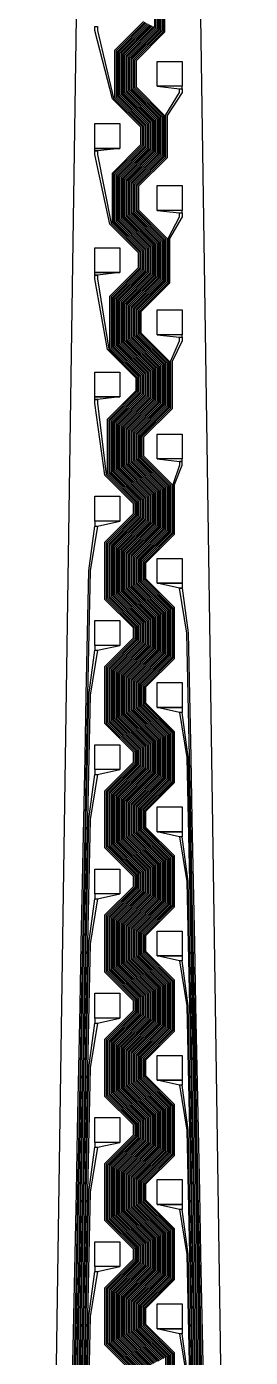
# Model space of a CAD drawing. Header units: inches. Extents: x 106592 to 209533, y 57057 to 74911.
# Drawn here: x 170429 to 170519, y 71503 to 72039 of the extents above; entities that cross this region are included whole.
import ezdxf

# ---------------------------------------------------------------- set-up
doc = ezdxf.new("R2010")
doc.units = ezdxf.units.IN
doc.header["$MEASUREMENT"] = 0
for name, color, linetype in [('metal', 221, 'Continuous'), ('nitride window', 40, 'Continuous'), ('profile', 140, 'Continuous')]:
    doc.layers.add(name, color=color, linetype=linetype)

msp = doc.modelspace()

# ---------------------------------------------------------------- linework, layer by layer
at = {"layer": 'metal'}
for points in [[(170481.48, 71501.12), (170469.98, 71512.62), (170469.98, 71526.62), (170481.48, 71538.12), (170481.48, 71551.12), (170469.98, 71562.62), (170469.98, 71576.62), (170481.48, 71588.12), (170481.48, 71601.12), (170469.98, 71612.62), (170469.98, 71626.62), (170481.48, 71638.12), (170481.48, 71651.12), (170469.98, 71662.62), (170469.98, 71676.62), (170481.48, 71688.12), (170481.48, 71701.12), (170469.98, 71712.62), (170469.98, 71726.62), (170481.48, 71738.12), (170481.48, 71751.12), (170469.98, 71762.62), (170469.98, 71776.62), (170481.48, 71788.12), (170481.48, 71801.12), (170469.98, 71812.62), (170469.98, 71826.62), (170481.48, 71838.12), (170481.48, 71851.12), (170469.98, 71862.62), (170469.98, 71876.62), (170481.48, 71888.12), (170481.48, 71901.12), (170469.98, 71912.62), (170469.98, 71926.62), (170481.48, 71938.12), (170481.48, 71951.12), (170469.98, 71962.62), (170469.98, 71976.62), (170481.48, 71988.12), (170481.48, 72001.12), (170469.98, 72012.62), (170469.98, 72026.62), (170481.48, 72038.12), (170481.48, 72051.12)], [(170481.98, 72051.37), (170481.98, 72037.87), (170470.48, 72026.37), (170470.48, 72012.87), (170481.98, 72001.37), (170481.98, 71987.87), (170470.48, 71976.37), (170470.48, 71962.87), (170481.98, 71951.37), (170481.98, 71937.87), (170470.48, 71926.37), (170470.48, 71912.87), (170481.98, 71901.37), (170481.98, 71887.87), (170470.48, 71876.37), (170470.48, 71862.87), (170481.98, 71851.37), (170481.98, 71837.87), (170470.48, 71826.37), (170470.48, 71812.87), (170481.98, 71801.37), (170481.98, 71787.87), (170470.48, 71776.37), (170470.48, 71762.87), (170481.98, 71751.37), (170481.98, 71737.87), (170470.48, 71726.37), (170470.48, 71712.87), (170481.98, 71701.37), (170481.98, 71687.87), (170470.48, 71676.37), (170470.48, 71662.87), (170481.98, 71651.37), (170481.98, 71637.87), (170470.48, 71626.37), (170470.48, 71612.87), (170481.98, 71601.37), (170481.98, 71587.87), (170470.48, 71576.37), (170470.48, 71562.87), (170481.98, 71551.37), (170481.98, 71537.87), (170470.48, 71526.37), (170470.48, 71512.87), (170481.98, 71501.37)], [(170482.48, 71501.62), (170470.98, 71513.12), (170470.98, 71526.12), (170482.48, 71537.62), (170482.48, 71551.62), (170470.98, 71563.12), (170470.98, 71576.12), (170482.48, 71587.62), (170482.48, 71601.62), (170470.98, 71613.12), (170470.98, 71626.12), (170482.48, 71637.62), (170482.48, 71651.62), (170470.98, 71663.12), (170470.98, 71676.12), (170482.48, 71687.62), (170482.48, 71701.62), (170470.98, 71713.12), (170470.98, 71726.12), (170482.48, 71737.62), (170482.48, 71751.62), (170470.98, 71763.12), (170470.98, 71776.12), (170482.48, 71787.62), (170482.48, 71801.62), (170470.98, 71813.12), (170470.98, 71826.12), (170482.48, 71837.62), (170482.48, 71851.62), (170470.98, 71863.12), (170470.98, 71876.12), (170482.48, 71887.62), (170482.48, 71901.62), (170470.98, 71913.12), (170470.98, 71926.12), (170482.48, 71937.62), (170482.48, 71951.62), (170470.98, 71963.12), (170470.98, 71976.12), (170482.48, 71987.62), (170482.48, 72001.62), (170470.98, 72013.12), (170470.98, 72026.12), (170482.48, 72037.62), (170482.48, 72051.62)], [(170482.98, 72051.87), (170482.98, 72037.37), (170471.48, 72025.87), (170471.48, 72013.37), (170482.98, 72001.87), (170482.98, 71987.37), (170471.48, 71975.87), (170471.48, 71963.37), (170482.98, 71951.87), (170482.98, 71937.37), (170471.48, 71925.87), (170471.48, 71913.37), (170482.98, 71901.87), (170482.98, 71887.37), (170471.48, 71875.87), (170471.48, 71863.37), (170482.98, 71851.87), (170482.98, 71837.37), (170471.48, 71825.87), (170471.48, 71813.37), (170482.98, 71801.87), (170482.98, 71787.37), (170471.48, 71775.87), (170471.48, 71763.37), (170482.98, 71751.87), (170482.98, 71737.37), (170471.48, 71725.87), (170471.48, 71713.37), (170482.98, 71701.87), (170482.98, 71687.37), (170471.48, 71675.87), (170471.48, 71663.37), (170482.98, 71651.87), (170482.98, 71637.37), (170471.48, 71625.87), (170471.48, 71613.37), (170482.98, 71601.87), (170482.98, 71587.37), (170471.48, 71575.87), (170471.48, 71563.37), (170482.98, 71551.87), (170482.98, 71537.37), (170471.48, 71525.87), (170471.48, 71513.37), (170482.98, 71501.87)], [(170483.48, 71502.12), (170471.98, 71513.62), (170471.98, 71525.62), (170483.48, 71537.12), (170483.48, 71552.12), (170471.98, 71563.62), (170471.98, 71575.62), (170483.48, 71587.12), (170483.48, 71602.12), (170471.98, 71613.62), (170471.98, 71625.62), (170483.48, 71637.12), (170483.48, 71652.12), (170471.98, 71663.62), (170471.98, 71675.62), (170483.48, 71687.12), (170483.48, 71702.12), (170471.98, 71713.62), (170471.98, 71725.62), (170483.48, 71737.12), (170483.48, 71752.12), (170471.98, 71763.62), (170471.98, 71775.62), (170483.48, 71787.12), (170483.48, 71802.12), (170471.98, 71813.62), (170471.98, 71825.62), (170483.48, 71837.12), (170483.48, 71852.12), (170471.98, 71863.62), (170471.98, 71875.62), (170483.48, 71887.12), (170483.48, 71902.12), (170471.98, 71913.62), (170471.98, 71925.62), (170483.48, 71937.12), (170483.48, 71952.12), (170471.98, 71963.62), (170471.98, 71975.62), (170483.48, 71987.12), (170483.48, 72002.12), (170471.98, 72013.62), (170471.98, 72025.62), (170483.48, 72037.12), (170483.48, 72052.12)], [(170483.98, 72052.37), (170483.98, 72036.87), (170472.48, 72025.37), (170472.48, 72013.87), (170483.98, 72002.37), (170483.98, 71986.87), (170472.48, 71975.37), (170472.48, 71963.87), (170483.98, 71952.37), (170483.98, 71936.87), (170472.48, 71925.37), (170472.48, 71913.87), (170483.98, 71902.37), (170483.98, 71886.87), (170472.48, 71875.37), (170472.48, 71863.87), (170483.98, 71852.37), (170483.98, 71836.87), (170472.48, 71825.37), (170472.48, 71813.87), (170483.98, 71802.37), (170483.98, 71786.87), (170472.48, 71775.37), (170472.48, 71763.87), (170483.98, 71752.37), (170483.98, 71736.87), (170472.48, 71725.37), (170472.48, 71713.87), (170483.98, 71702.37), (170483.98, 71686.87), (170472.48, 71675.37), (170472.48, 71663.87), (170483.98, 71652.37), (170483.98, 71636.87), (170472.48, 71625.37), (170472.48, 71613.87), (170483.98, 71602.37), (170483.98, 71586.87), (170472.48, 71575.37), (170472.48, 71563.87), (170483.98, 71552.37), (170483.98, 71536.87), (170472.48, 71525.37), (170472.48, 71513.87), (170483.98, 71502.37)], [(170484.48, 71502.62), (170472.98, 71514.12), (170472.98, 71525.12), (170484.48, 71536.62), (170484.48, 71552.62), (170472.98, 71564.12), (170472.98, 71575.12), (170484.48, 71586.62), (170484.48, 71602.62), (170472.98, 71614.12), (170472.98, 71625.12), (170484.48, 71636.62), (170484.48, 71652.62), (170472.98, 71664.12), (170472.98, 71675.12), (170484.48, 71686.62), (170484.48, 71702.62), (170472.98, 71714.12), (170472.98, 71725.12), (170484.48, 71736.62), (170484.48, 71752.62), (170472.98, 71764.12), (170472.98, 71775.12), (170484.48, 71786.62), (170484.48, 71802.62), (170472.98, 71814.12), (170472.98, 71825.12), (170484.48, 71836.62), (170484.48, 71852.62), (170472.98, 71864.12), (170472.98, 71875.12), (170484.48, 71886.62), (170484.48, 71902.62), (170472.98, 71914.12), (170472.98, 71925.12), (170484.48, 71936.62), (170484.48, 71952.62), (170472.98, 71964.12), (170472.98, 71975.12), (170484.48, 71986.62), (170484.48, 72002.62), (170472.98, 72014.12), (170472.98, 72025.12), (170484.48, 72036.62), (170484.48, 72052.62)], [(170484.98, 72052.37), (170484.98, 72036.37), (170473.48, 72024.87), (170473.48, 72014.37), (170484.98, 72002.87), (170484.98, 71986.37), (170473.48, 71974.87), (170473.48, 71964.37), (170484.98, 71952.87), (170484.98, 71936.37), (170473.48, 71924.87), (170473.48, 71914.37), (170484.98, 71902.87), (170484.98, 71886.37), (170473.48, 71874.87), (170473.48, 71864.37), (170484.98, 71852.87), (170484.98, 71836.37), (170473.48, 71824.87), (170473.48, 71814.37), (170484.98, 71802.87), (170484.98, 71786.37), (170473.48, 71774.87), (170473.48, 71764.37), (170484.98, 71752.87), (170484.98, 71736.37), (170473.48, 71724.87), (170473.48, 71714.37), (170484.98, 71702.87), (170484.98, 71686.37), (170473.48, 71674.87), (170473.48, 71664.37), (170484.98, 71652.87), (170484.98, 71636.37), (170473.48, 71624.87), (170473.48, 71614.37), (170484.98, 71602.87), (170484.98, 71586.37), (170473.48, 71574.87), (170473.48, 71564.37), (170484.98, 71552.87), (170484.98, 71536.37), (170473.48, 71524.87), (170473.48, 71514.37), (170484.98, 71502.87)], [(170480.98, 72050.87), (170480.98, 72038.37), (170469.48, 72026.87), (170469.48, 72012.37), (170480.98, 72000.87), (170480.98, 71988.37), (170469.48, 71976.87), (170469.48, 71962.37), (170480.98, 71950.87), (170480.98, 71938.37), (170469.48, 71926.87), (170469.48, 71912.37), (170480.98, 71900.87), (170480.98, 71888.37), (170469.48, 71876.87), (170469.48, 71862.37), (170480.98, 71850.87), (170480.98, 71838.37), (170469.48, 71826.87), (170469.48, 71812.37), (170480.98, 71800.87), (170480.98, 71788.37), (170469.48, 71776.87), (170469.48, 71762.37), (170480.98, 71750.87), (170480.98, 71738.37), (170469.48, 71726.87), (170469.48, 71712.37), (170480.98, 71700.87), (170480.98, 71688.37), (170469.48, 71676.87), (170469.48, 71662.37), (170480.98, 71650.87), (170480.98, 71638.37), (170469.48, 71626.87), (170469.48, 71612.37), (170480.98, 71600.87), (170480.98, 71588.37), (170469.48, 71576.87), (170469.48, 71562.37), (170480.98, 71550.87), (170480.98, 71538.37), (170469.48, 71526.87), (170469.48, 71512.37), (170480.98, 71500.87)], [(170476.48, 71498.62), (170464.98, 71510.12), (170464.98, 71529.12), (170476.48, 71540.62), (170476.48, 71548.62), (170464.98, 71560.12), (170464.98, 71579.12), (170476.48, 71590.62), (170476.48, 71598.62), (170464.98, 71610.12), (170464.98, 71629.12), (170476.48, 71640.62), (170476.48, 71648.62), (170464.98, 71660.12), (170464.98, 71679.12), (170476.48, 71690.62), (170476.48, 71698.62), (170464.98, 71710.12), (170464.98, 71729.12), (170476.48, 71740.62), (170476.48, 71748.62), (170464.98, 71760.12), (170464.98, 71779.12), (170476.48, 71790.62), (170476.48, 71798.62), (170464.98, 71810.12), (170464.98, 71829.12), (170476.48, 71840.62), (170476.48, 71848.62), (170464.98, 71860.12), (170464.98, 71879.12), (170476.48, 71890.62), (170476.48, 71898.62), (170464.98, 71910.12), (170464.98, 71929.12), (170476.48, 71940.62), (170476.48, 71948.62), (170464.98, 71960.12), (170464.98, 71979.12), (170476.48, 71990.62), (170476.48, 71998.62), (170464.98, 72010.12), (170464.98, 72029.12), (170476.48, 72040.62)], [(170476.98, 72040.37), (170465.48, 72028.87), (170465.48, 72010.37), (170476.98, 71998.87), (170476.98, 71990.37), (170465.48, 71978.87), (170465.48, 71960.37), (170476.98, 71948.87), (170476.98, 71940.37), (170465.48, 71928.87), (170465.48, 71910.37), (170476.98, 71898.87), (170476.98, 71890.37), (170465.48, 71878.87), (170465.48, 71860.37), (170476.98, 71848.87), (170476.98, 71840.37), (170465.48, 71828.87), (170465.48, 71810.37), (170476.98, 71798.87), (170476.98, 71790.37), (170465.48, 71778.87), (170465.48, 71760.37), (170476.98, 71748.87), (170476.98, 71740.37), (170465.48, 71728.87), (170465.48, 71710.37), (170476.98, 71698.87), (170476.98, 71690.37), (170465.48, 71678.87), (170465.48, 71660.37), (170476.98, 71648.87), (170476.98, 71640.37), (170465.48, 71628.87), (170465.48, 71610.37), (170476.98, 71598.87), (170476.98, 71590.37), (170465.48, 71578.87), (170465.48, 71560.37), (170476.98, 71548.87), (170476.98, 71540.37), (170465.48, 71528.87), (170465.48, 71510.37), (170476.98, 71498.87)], [(170475.48, 71498.12), (170463.98, 71509.62), (170463.98, 71529.62), (170475.48, 71541.12), (170475.48, 71548.12), (170463.98, 71559.62), (170463.98, 71579.62), (170475.48, 71591.12), (170475.48, 71598.12), (170463.98, 71609.62), (170463.98, 71629.62), (170475.48, 71641.12), (170475.48, 71648.12), (170463.98, 71659.62), (170463.98, 71679.62), (170475.48, 71691.12), (170475.48, 71698.12), (170463.98, 71709.62), (170463.98, 71729.62), (170475.48, 71741.12), (170475.48, 71748.12), (170463.98, 71759.62), (170463.98, 71779.62), (170475.48, 71791.12), (170475.48, 71798.12), (170463.98, 71809.62), (170463.98, 71829.62), (170475.48, 71841.12), (170475.48, 71848.12), (170463.98, 71859.62), (170463.98, 71879.62), (170475.48, 71891.12), (170475.48, 71898.12), (170463.98, 71909.62), (170463.98, 71929.62), (170475.48, 71941.12), (170475.48, 71948.12), (170463.98, 71959.62), (170463.98, 71979.62), (170475.48, 71991.12), (170475.48, 71998.12), (170463.98, 72009.62), (170456.98, 72037.12), (170456.98, 72038.62), (170457.98, 72038.62), (170457.98, 72037.12), (170464.48, 72009.87), (170475.98, 71998.37), (170475.98, 71990.87), (170464.48, 71979.37), (170464.48, 71959.87), (170475.98, 71948.37), (170475.98, 71940.87), (170464.48, 71929.37), (170464.48, 71909.87), (170475.98, 71898.37), (170475.98, 71890.87), (170464.48, 71879.37), (170464.48, 71859.87), (170475.98, 71848.37), (170475.98, 71840.87), (170464.48, 71829.37), (170464.48, 71809.87), (170475.98, 71798.37), (170475.98, 71790.87), (170464.48, 71779.37), (170464.48, 71759.87), (170475.98, 71748.37), (170475.98, 71740.87), (170464.48, 71729.37), (170464.48, 71709.87), (170475.98, 71698.37), (170475.98, 71690.87), (170464.48, 71679.37), (170464.48, 71659.87), (170475.98, 71648.37), (170475.98, 71640.87), (170464.48, 71629.37), (170464.48, 71609.87), (170475.98, 71598.37), (170475.98, 71590.87), (170464.48, 71579.37), (170464.48, 71559.87), (170475.98, 71548.37), (170475.98, 71540.87), (170464.48, 71529.37), (170464.48, 71509.87), (170475.98, 71498.37)], [(170477.48, 71499.12), (170465.98, 71510.62), (170465.98, 71528.62), (170477.48, 71540.12), (170477.48, 71549.12), (170465.98, 71560.62), (170465.98, 71578.62), (170477.48, 71590.12), (170477.48, 71599.12), (170465.98, 71610.62), (170465.98, 71628.62), (170477.48, 71640.12), (170477.48, 71649.12), (170465.98, 71660.62), (170465.98, 71678.62), (170477.48, 71690.12), (170477.48, 71699.12), (170465.98, 71710.62), (170465.98, 71728.62), (170477.48, 71740.12), (170477.48, 71749.12), (170465.98, 71760.62), (170465.98, 71778.62), (170477.48, 71790.12), (170477.48, 71799.12), (170465.98, 71810.62), (170465.98, 71828.62), (170477.48, 71840.12), (170477.48, 71849.12), (170465.98, 71860.62), (170465.98, 71878.62), (170477.48, 71890.12), (170477.48, 71899.12), (170465.98, 71910.62), (170465.98, 71928.62), (170477.48, 71940.12), (170477.48, 71949.12), (170465.98, 71960.62), (170465.98, 71978.62), (170477.48, 71990.12), (170477.48, 71999.12), (170465.98, 72010.62), (170465.98, 72028.62), (170477.48, 72040.12)], [(170477.98, 72039.87), (170466.48, 72028.37), (170466.48, 72010.87), (170477.98, 71999.37), (170477.98, 71989.87), (170466.48, 71978.37), (170466.48, 71960.87), (170477.98, 71949.37), (170477.98, 71939.87), (170466.48, 71928.37), (170466.48, 71910.87), (170477.98, 71899.37), (170477.98, 71889.87), (170466.48, 71878.37), (170466.48, 71860.87), (170477.98, 71849.37), (170477.98, 71839.87), (170466.48, 71828.37), (170466.48, 71810.87), (170477.98, 71799.37), (170477.98, 71789.87), (170466.48, 71778.37), (170466.48, 71760.87), (170477.98, 71749.37), (170477.98, 71739.87), (170466.48, 71728.37), (170466.48, 71710.87), (170477.98, 71699.37), (170477.98, 71689.87), (170466.48, 71678.37), (170466.48, 71660.87), (170477.98, 71649.37), (170477.98, 71639.87), (170466.48, 71628.37), (170466.48, 71610.87), (170477.98, 71599.37), (170477.98, 71589.87), (170466.48, 71578.37), (170466.48, 71560.87), (170477.98, 71549.37), (170477.98, 71539.87), (170466.48, 71528.37), (170466.48, 71510.87), (170477.98, 71499.37)], [(170478.48, 71499.62), (170466.98, 71511.12), (170466.98, 71528.12), (170478.48, 71539.62), (170478.48, 71549.62), (170466.98, 71561.12), (170466.98, 71578.12), (170478.48, 71589.62), (170478.48, 71599.62), (170466.98, 71611.12), (170466.98, 71628.12), (170478.48, 71639.62), (170478.48, 71649.62), (170466.98, 71661.12), (170466.98, 71678.12), (170478.48, 71689.62), (170478.48, 71699.62), (170466.98, 71711.12), (170466.98, 71728.12), (170478.48, 71739.62), (170478.48, 71749.62), (170466.98, 71761.12), (170466.98, 71778.12), (170478.48, 71789.62), (170478.48, 71799.62), (170466.98, 71811.12), (170466.98, 71828.12), (170478.48, 71839.62), (170478.48, 71849.62), (170466.98, 71861.12), (170466.98, 71878.12), (170478.48, 71889.62), (170478.48, 71899.62), (170466.98, 71911.12), (170466.98, 71928.12), (170478.48, 71939.62), (170478.48, 71949.62), (170466.98, 71961.12), (170466.98, 71978.12), (170478.48, 71989.62), (170478.48, 71999.62), (170466.98, 72011.12), (170466.98, 72028.12), (170478.48, 72039.62)], [(170478.98, 72039.37), (170467.48, 72027.87), (170467.48, 72011.37), (170478.98, 71999.87), (170478.98, 71989.37), (170467.48, 71977.87), (170467.48, 71961.37), (170478.98, 71949.87), (170478.98, 71939.37), (170467.48, 71927.87), (170467.48, 71911.37), (170478.98, 71899.87), (170478.98, 71889.37), (170467.48, 71877.87), (170467.48, 71861.37), (170478.98, 71849.87), (170478.98, 71839.37), (170467.48, 71827.87), (170467.48, 71811.37), (170478.98, 71799.87), (170478.98, 71789.37), (170467.48, 71777.87), (170467.48, 71761.37), (170478.98, 71749.87), (170478.98, 71739.37), (170467.48, 71727.87), (170467.48, 71711.37), (170478.98, 71699.87), (170478.98, 71689.37), (170467.48, 71677.87), (170467.48, 71661.37), (170478.98, 71649.87), (170478.98, 71639.37), (170467.48, 71627.87), (170467.48, 71611.37), (170478.98, 71599.87), (170478.98, 71589.37), (170467.48, 71577.87), (170467.48, 71561.37), (170478.98, 71549.87), (170478.98, 71539.37), (170467.48, 71527.87), (170467.48, 71511.37), (170478.98, 71499.87)], [(170479.48, 71500.12), (170467.98, 71511.62), (170467.98, 71527.62), (170479.48, 71539.12), (170479.48, 71550.12), (170467.98, 71561.62), (170467.98, 71577.62), (170479.48, 71589.12), (170479.48, 71600.12), (170467.98, 71611.62), (170467.98, 71627.62), (170479.48, 71639.12), (170479.48, 71650.12), (170467.98, 71661.62), (170467.98, 71677.62), (170479.48, 71689.12), (170479.48, 71700.12), (170467.98, 71711.62), (170467.98, 71727.62), (170479.48, 71739.12), (170479.48, 71750.12), (170467.98, 71761.62), (170467.98, 71777.62), (170479.48, 71789.12), (170479.48, 71800.12), (170467.98, 71811.62), (170467.98, 71827.62), (170479.48, 71839.12), (170479.48, 71850.12), (170467.98, 71861.62), (170467.98, 71877.62), (170479.48, 71889.12), (170479.48, 71900.12), (170467.98, 71911.62), (170467.98, 71927.62), (170479.48, 71939.12), (170479.48, 71950.12), (170467.98, 71961.62), (170467.98, 71977.62), (170479.48, 71989.12), (170479.48, 72000.12), (170467.98, 72011.62), (170467.98, 72027.62), (170479.48, 72039.12)], [(170479.98, 72038.87), (170468.48, 72027.37), (170468.48, 72011.87), (170479.98, 72000.37), (170479.98, 71988.87), (170468.48, 71977.37), (170468.48, 71961.87), (170479.98, 71950.37), (170479.98, 71938.87), (170468.48, 71927.37), (170468.48, 71911.87), (170479.98, 71900.37), (170479.98, 71888.87), (170468.48, 71877.37), (170468.48, 71861.87), (170479.98, 71850.37), (170479.98, 71838.87), (170468.48, 71827.37), (170468.48, 71811.87), (170479.98, 71800.37), (170479.98, 71788.87), (170468.48, 71777.37), (170468.48, 71761.87), (170479.98, 71750.37), (170479.98, 71738.87), (170468.48, 71727.37), (170468.48, 71711.87), (170479.98, 71700.37), (170479.98, 71688.87), (170468.48, 71677.37), (170468.48, 71661.87), (170479.98, 71650.37), (170479.98, 71638.87), (170468.48, 71627.37), (170468.48, 71611.87), (170479.98, 71600.37), (170479.98, 71588.87), (170468.48, 71577.37), (170468.48, 71561.87), (170479.98, 71550.37), (170479.98, 71538.87), (170468.48, 71527.37), (170468.48, 71511.87), (170479.98, 71500.37)], [(170480.48, 71500.62), (170468.98, 71512.12), (170468.98, 71527.12), (170480.48, 71538.62), (170480.48, 71550.62), (170468.98, 71562.12), (170468.98, 71577.12), (170480.48, 71588.62), (170480.48, 71600.62), (170468.98, 71612.12), (170468.98, 71627.12), (170480.48, 71638.62), (170480.48, 71650.62), (170468.98, 71662.12), (170468.98, 71677.12), (170480.48, 71688.62), (170480.48, 71700.62), (170468.98, 71712.12), (170468.98, 71727.12), (170480.48, 71738.62), (170480.48, 71750.62), (170468.98, 71762.12), (170468.98, 71777.12), (170480.48, 71788.62), (170480.48, 71800.62), (170468.98, 71812.12), (170468.98, 71827.12), (170480.48, 71838.62), (170480.48, 71850.62), (170468.98, 71862.12), (170468.98, 71877.12), (170480.48, 71888.62), (170480.48, 71900.62), (170468.98, 71912.12), (170468.98, 71927.12), (170480.48, 71938.62), (170480.48, 71950.62), (170468.98, 71962.12), (170468.98, 71977.12), (170480.48, 71988.62), (170480.48, 72000.62), (170468.98, 72012.12), (170468.98, 72027.12), (170480.48, 72038.62)], [(170485.48, 71486.12), (170485.48, 71503.12), (170473.98, 71514.62), (170473.98, 71524.62), (170485.48, 71536.12), (170485.48, 71553.12), (170473.98, 71564.62), (170473.98, 71574.62), (170485.48, 71586.12), (170485.48, 71603.12), (170473.98, 71614.62), (170473.98, 71624.62), (170485.48, 71636.12), (170485.48, 71653.12), (170473.98, 71664.62), (170473.98, 71674.62), (170485.48, 71686.12), (170485.48, 71703.12), (170473.98, 71714.62), (170473.98, 71724.62), (170485.48, 71736.12), (170485.48, 71753.12), (170473.98, 71764.62), (170473.98, 71774.62), (170485.48, 71786.12), (170485.48, 71803.12), (170473.98, 71814.62), (170473.98, 71824.62), (170485.48, 71836.12), (170485.48, 71853.12), (170473.98, 71864.62), (170473.98, 71874.62), (170485.48, 71886.12), (170485.48, 71903.12), (170473.98, 71914.62), (170473.98, 71924.62), (170485.48, 71936.12), (170485.48, 71953.12), (170473.98, 71964.62), (170473.98, 71974.62), (170485.48, 71986.12), (170485.48, 72003.12), (170490.98, 72012.12), (170490.98, 72013.62), (170491.98, 72013.62), (170491.98, 72012.12), (170485.98, 72002.87), (170485.98, 71985.87), (170474.48, 71974.37), (170474.48, 71964.87), (170485.98, 71953.37), (170485.98, 71935.87), (170474.48, 71924.37), (170474.48, 71914.87), (170485.98, 71903.37), (170485.98, 71885.87), (170474.48, 71874.37), (170474.48, 71864.87), (170485.98, 71853.37), (170485.98, 71835.87), (170474.48, 71824.37), (170474.48, 71814.87), (170485.98, 71803.37), (170485.98, 71785.87), (170474.48, 71774.37), (170474.48, 71764.87), (170485.98, 71753.37), (170485.98, 71735.87), (170474.48, 71724.37), (170474.48, 71714.87), (170485.98, 71703.37), (170485.98, 71685.87), (170474.48, 71674.37), (170474.48, 71664.87), (170485.98, 71653.37), (170485.98, 71635.87), (170474.48, 71624.37), (170474.48, 71614.87), (170485.98, 71603.37), (170485.98, 71585.87), (170474.48, 71574.37), (170474.48, 71564.87), (170485.98, 71553.37), (170485.98, 71535.87), (170474.48, 71524.37), (170474.48, 71514.87), (170485.98, 71503.37), (170485.98, 71485.87)], [(170474.48, 71497.62), (170462.98, 71509.12), (170462.98, 71530.12), (170474.48, 71541.62), (170474.48, 71547.62), (170462.98, 71559.12), (170462.98, 71580.12), (170474.48, 71591.62), (170474.48, 71597.62), (170462.98, 71609.12), (170462.98, 71630.12), (170474.48, 71641.62), (170474.48, 71647.62), (170462.98, 71659.12), (170462.98, 71680.12), (170474.48, 71691.62), (170474.48, 71697.62), (170462.98, 71709.12), (170462.98, 71730.12), (170474.48, 71741.62), (170474.48, 71747.62), (170462.98, 71759.12), (170462.98, 71780.12), (170474.48, 71791.62), (170474.48, 71797.62), (170462.98, 71809.12), (170462.98, 71830.12), (170474.48, 71841.62), (170474.48, 71847.62), (170462.98, 71859.12), (170462.98, 71880.12), (170474.48, 71891.62), (170474.48, 71897.62), (170462.98, 71909.12), (170462.98, 71930.12), (170474.48, 71941.62), (170474.48, 71947.62), (170462.98, 71959.12), (170456.98, 71987.12), (170456.98, 71988.62), (170457.98, 71988.62), (170457.98, 71987.12), (170463.48, 71959.37), (170474.98, 71947.87), (170474.98, 71941.37), (170463.48, 71929.87), (170463.48, 71909.37), (170474.98, 71897.87), (170474.98, 71891.37), (170463.48, 71879.87), (170463.48, 71859.37), (170474.98, 71847.87), (170474.98, 71841.37), (170463.48, 71829.87), (170463.48, 71809.37), (170474.98, 71797.87), (170474.98, 71791.37), (170463.48, 71779.87), (170463.48, 71759.37), (170474.98, 71747.87), (170474.98, 71741.37), (170463.48, 71729.87), (170463.48, 71709.37), (170474.98, 71697.87), (170474.98, 71691.37), (170463.48, 71679.87), (170463.48, 71659.37), (170474.98, 71647.87), (170474.98, 71641.37), (170463.48, 71629.87), (170463.48, 71609.37), (170474.98, 71597.87), (170474.98, 71591.37), (170463.48, 71579.87), (170463.48, 71559.37), (170474.98, 71547.87), (170474.98, 71541.37), (170463.48, 71529.87), (170463.48, 71509.37), (170474.98, 71497.87)], [(170486.48, 71485.62), (170486.48, 71503.62), (170474.98, 71515.12), (170474.98, 71524.12), (170486.48, 71535.62), (170486.48, 71553.62), (170474.98, 71565.12), (170474.98, 71574.12), (170486.48, 71585.62), (170486.48, 71603.62), (170474.98, 71615.12), (170474.98, 71624.12), (170486.48, 71635.62), (170486.48, 71653.62), (170474.98, 71665.12), (170474.98, 71674.12), (170486.48, 71685.62), (170486.48, 71703.62), (170474.98, 71715.12), (170474.98, 71724.12), (170486.48, 71735.62), (170486.48, 71753.62), (170474.98, 71765.12), (170474.98, 71774.12), (170486.48, 71785.62), (170486.48, 71803.62), (170474.98, 71815.12), (170474.98, 71824.12), (170486.48, 71835.62), (170486.48, 71853.62), (170474.98, 71865.12), (170474.98, 71874.12), (170486.48, 71885.62), (170486.48, 71903.62), (170474.98, 71915.12), (170474.98, 71924.12), (170486.48, 71935.62), (170486.48, 71953.62), (170490.98, 71962.12), (170490.98, 71963.62), (170491.98, 71963.62), (170491.98, 71962.12), (170486.98, 71953.37), (170486.98, 71935.37), (170475.48, 71923.87), (170475.48, 71915.37), (170486.98, 71903.87), (170486.98, 71885.37), (170475.48, 71873.87), (170475.48, 71865.37), (170486.98, 71853.87), (170486.98, 71835.37), (170475.48, 71823.87), (170475.48, 71815.37), (170486.98, 71803.87), (170486.98, 71785.37), (170475.48, 71773.87), (170475.48, 71765.37), (170486.98, 71753.87), (170486.98, 71735.37), (170475.48, 71723.87), (170475.48, 71715.37), (170486.98, 71703.87), (170486.98, 71685.37), (170475.48, 71673.87), (170475.48, 71665.37), (170486.98, 71653.87), (170486.98, 71635.37), (170475.48, 71623.87), (170475.48, 71615.37), (170486.98, 71603.87), (170486.98, 71585.37), (170475.48, 71573.87), (170475.48, 71565.37), (170486.98, 71553.87), (170486.98, 71535.37), (170475.48, 71523.87), (170475.48, 71515.37), (170486.98, 71503.87), (170486.98, 71485.37)], [(170473.48, 71497.12), (170461.98, 71508.62), (170461.98, 71530.62), (170473.48, 71542.12), (170473.48, 71547.12), (170461.98, 71558.62), (170461.98, 71580.62), (170473.48, 71592.12), (170473.48, 71597.12), (170461.98, 71608.62), (170461.98, 71630.62), (170473.48, 71642.12), (170473.48, 71647.12), (170461.98, 71658.62), (170461.98, 71680.62), (170473.48, 71692.12), (170473.48, 71697.12), (170461.98, 71708.62), (170461.98, 71730.62), (170473.48, 71742.12), (170473.48, 71747.12), (170461.98, 71758.62), (170461.98, 71780.62), (170473.48, 71792.12), (170473.48, 71797.12), (170461.98, 71808.62), (170461.98, 71830.62), (170473.48, 71842.12), (170473.48, 71847.12), (170461.98, 71858.62), (170461.98, 71880.62), (170473.48, 71892.12), (170473.48, 71897.12), (170461.98, 71908.62), (170456.98, 71937.12), (170456.98, 71938.62), (170457.98, 71938.62), (170457.98, 71937.12), (170462.48, 71908.87), (170473.98, 71897.37), (170473.98, 71891.87), (170462.48, 71880.37), (170462.48, 71858.87), (170473.98, 71847.37), (170473.98, 71841.87), (170462.48, 71830.37), (170462.48, 71808.87), (170473.98, 71797.37), (170473.98, 71791.87), (170462.48, 71780.37), (170462.48, 71758.87), (170473.98, 71747.37), (170473.98, 71741.87), (170462.48, 71730.37), (170462.48, 71708.87), (170473.98, 71697.37), (170473.98, 71691.87), (170462.48, 71680.37), (170462.48, 71658.87), (170473.98, 71647.37), (170473.98, 71641.87), (170462.48, 71630.37), (170462.48, 71608.87), (170473.98, 71597.37), (170473.98, 71591.87), (170462.48, 71580.37), (170462.48, 71558.87), (170473.98, 71547.37), (170473.98, 71541.87), (170462.48, 71530.37), (170462.48, 71508.87), (170473.98, 71497.37)], [(170487.48, 71485.12), (170487.48, 71504.12), (170475.98, 71515.62), (170475.98, 71523.62), (170487.48, 71535.12), (170487.48, 71554.12), (170475.98, 71565.62), (170475.98, 71573.62), (170487.48, 71585.12), (170487.48, 71604.12), (170475.98, 71615.62), (170475.98, 71623.62), (170487.48, 71635.12), (170487.48, 71654.12), (170475.98, 71665.62), (170475.98, 71673.62), (170487.48, 71685.12), (170487.48, 71704.12), (170475.98, 71715.62), (170475.98, 71723.62), (170487.48, 71735.12), (170487.48, 71754.12), (170475.98, 71765.62), (170475.98, 71773.62), (170487.48, 71785.12), (170487.48, 71804.12), (170475.98, 71815.62), (170475.98, 71823.62), (170487.48, 71835.12), (170487.48, 71854.12), (170475.98, 71865.62), (170475.98, 71873.62), (170487.48, 71885.12), (170487.48, 71904.12), (170490.98, 71912.12), (170490.98, 71913.62), (170491.98, 71913.62), (170491.98, 71912.12), (170487.98, 71903.87), (170487.98, 71884.87), (170476.48, 71873.37), (170476.48, 71865.87), (170487.98, 71854.37), (170487.98, 71834.87), (170476.48, 71823.37), (170476.48, 71815.87), (170487.98, 71804.37), (170487.98, 71784.87), (170476.48, 71773.37), (170476.48, 71765.87), (170487.98, 71754.37), (170487.98, 71734.87), (170476.48, 71723.37), (170476.48, 71715.87), (170487.98, 71704.37), (170487.98, 71684.87), (170476.48, 71673.37), (170476.48, 71665.87), (170487.98, 71654.37), (170487.98, 71634.87), (170476.48, 71623.37), (170476.48, 71615.87), (170487.98, 71604.37), (170487.98, 71584.87), (170476.48, 71573.37), (170476.48, 71565.87), (170487.98, 71554.37), (170487.98, 71534.87), (170476.48, 71523.37), (170476.48, 71515.87), (170487.98, 71504.37), (170487.98, 71484.87)], [(170472.48, 71496.62), (170460.98, 71508.12), (170460.98, 71531.12), (170472.48, 71542.62), (170472.48, 71546.62), (170460.98, 71558.12), (170460.98, 71581.12), (170472.48, 71592.62), (170472.48, 71596.62), (170460.98, 71608.12), (170460.98, 71631.12), (170472.48, 71642.62), (170472.48, 71646.62), (170460.98, 71658.12), (170460.98, 71681.12), (170472.48, 71692.62), (170472.48, 71696.62), (170460.98, 71708.12), (170460.98, 71731.12), (170472.48, 71742.62), (170472.48, 71746.62), (170460.98, 71758.12), (170460.98, 71781.12), (170472.48, 71792.62), (170472.48, 71796.62), (170460.98, 71808.12), (170460.98, 71831.12), (170472.48, 71842.62), (170472.48, 71846.62), (170460.98, 71858.12), (170456.98, 71887.12), (170456.98, 71888.62), (170457.98, 71888.62), (170457.98, 71887.12), (170461.48, 71858.37), (170472.98, 71846.87), (170472.98, 71842.37), (170461.48, 71830.87), (170461.48, 71808.37), (170472.98, 71796.87), (170472.98, 71792.37), (170461.48, 71780.87), (170461.48, 71758.37), (170472.98, 71746.87), (170472.98, 71742.37), (170461.48, 71730.87), (170461.48, 71708.37), (170472.98, 71696.87), (170472.98, 71692.37), (170461.48, 71680.87), (170461.48, 71658.37), (170472.98, 71646.87), (170472.98, 71642.37), (170461.48, 71630.87), (170461.48, 71608.37), (170472.98, 71596.87), (170472.98, 71592.37), (170461.48, 71580.87), (170461.48, 71558.37), (170472.98, 71546.87), (170472.98, 71542.37), (170461.48, 71530.87), (170461.48, 71508.37), (170472.98, 71496.87)], [(170488.98, 71484.37), (170488.98, 71504.87), (170477.48, 71516.37), (170477.48, 71522.87), (170488.98, 71534.37), (170488.98, 71554.87), (170477.48, 71566.37), (170477.48, 71572.87), (170488.98, 71584.37), (170488.98, 71604.87), (170477.48, 71616.37), (170477.48, 71622.87), (170488.98, 71634.37), (170488.98, 71654.87), (170477.48, 71666.37), (170477.48, 71672.87), (170488.98, 71684.37), (170488.98, 71704.87), (170477.48, 71716.37), (170477.48, 71722.87), (170488.98, 71734.37), (170488.98, 71754.87), (170477.48, 71766.37), (170477.48, 71772.87), (170488.98, 71784.37), (170488.98, 71804.87), (170477.48, 71816.37), (170477.48, 71822.87), (170488.98, 71834.37), (170488.98, 71854.37), (170491.98, 71862.12), (170491.98, 71863.62), (170490.98, 71863.62), (170490.98, 71862.12), (170488.48, 71854.62), (170488.48, 71834.62), (170476.98, 71823.12), (170476.98, 71816.12), (170488.48, 71804.62), (170488.48, 71784.62), (170476.98, 71773.12), (170476.98, 71766.12), (170488.48, 71754.62), (170488.48, 71734.62), (170476.98, 71723.12), (170476.98, 71716.12), (170488.48, 71704.62), (170488.48, 71684.62), (170476.98, 71673.12), (170476.98, 71666.12), (170488.48, 71654.62), (170488.48, 71634.62), (170476.98, 71623.12), (170476.98, 71616.12), (170488.48, 71604.62), (170488.48, 71584.62), (170476.98, 71573.12), (170476.98, 71566.12), (170488.48, 71554.62), (170488.48, 71534.62), (170476.98, 71523.12), (170476.98, 71516.12), (170488.48, 71504.62), (170488.48, 71484.62)], [(170447.98, 71494.56), (170448.48, 71519.63), (170448.98, 71544.56), (170449.48, 71569.63), (170449.98, 71594.56), (170450.48, 71619.63), (170450.98, 71644.56), (170451.48, 71669.63), (170451.98, 71694.56), (170452.48, 71719.63), (170452.98, 71744.56), (170453.48, 71769.63), (170453.98, 71794.55), (170454.48, 71819.62), (170456.98, 71837.62), (170457.98, 71837.62), (170454.98, 71819.55), (170454.48, 71794.55), (170453.98, 71769.62), (170453.48, 71744.55), (170452.98, 71719.62), (170452.48, 71694.55), (170451.98, 71669.62), (170451.48, 71644.55), (170450.98, 71619.62), (170450.48, 71594.55), (170449.98, 71569.62), (170449.48, 71544.55), (170448.98, 71519.62), (170448.48, 71494.55)], [(170499.97, 71494.62), (170499.48, 71519.55), (170498.97, 71544.62), (170498.48, 71569.55), (170497.97, 71594.62), (170497.48, 71619.55), (170496.97, 71644.62), (170496.48, 71669.55), (170495.97, 71694.62), (170495.48, 71719.55), (170494.97, 71744.62), (170494.48, 71769.55), (170493.98, 71794.55), (170490.98, 71812.62), (170491.98, 71812.62), (170494.47, 71794.62), (170494.98, 71769.55), (170495.47, 71744.63), (170495.98, 71719.56), (170496.47, 71694.63), (170496.98, 71669.56), (170497.47, 71644.63), (170497.98, 71619.56), (170498.47, 71594.63), (170498.98, 71569.56), (170499.47, 71544.63), (170499.98, 71519.56), (170500.47, 71494.63)], [(170448.98, 71494.56), (170449.48, 71519.63), (170449.98, 71544.56), (170450.48, 71569.63), (170450.98, 71594.56), (170451.48, 71619.63), (170451.98, 71644.56), (170452.48, 71669.63), (170452.98, 71694.56), (170453.48, 71719.63), (170453.98, 71744.55), (170454.48, 71769.62), (170456.98, 71787.62), (170457.98, 71787.62), (170454.98, 71769.55), (170454.48, 71744.55), (170453.98, 71719.62), (170453.48, 71694.55), (170452.98, 71669.62), (170452.48, 71644.55), (170451.98, 71619.62), (170451.48, 71594.55), (170450.98, 71569.62), (170450.48, 71544.55), (170449.98, 71519.62), (170449.48, 71494.55)], [(170499.47, 71494.63), (170498.98, 71519.56), (170498.47, 71544.63), (170497.98, 71569.56), (170497.47, 71594.63), (170496.98, 71619.56), (170496.47, 71644.63), (170495.98, 71669.56), (170495.47, 71694.63), (170494.98, 71719.55), (170494.47, 71744.62), (170491.98, 71762.62), (170490.98, 71762.62), (170493.98, 71744.55), (170494.48, 71719.55), (170494.97, 71694.62), (170495.48, 71669.55), (170495.97, 71644.62), (170496.48, 71619.55), (170496.97, 71594.62), (170497.48, 71569.55), (170497.97, 71544.62), (170498.48, 71519.55), (170498.97, 71494.62)], [(170449.98, 71494.56), (170450.48, 71519.63), (170450.98, 71544.56), (170451.48, 71569.63), (170451.98, 71594.56), (170452.48, 71619.63), (170452.98, 71644.56), (170453.48, 71669.63), (170453.98, 71694.55), (170454.48, 71719.62), (170456.98, 71737.62), (170457.98, 71737.62), (170454.98, 71719.55), (170454.48, 71694.55), (170453.98, 71669.62), (170453.48, 71644.55), (170452.98, 71619.62), (170452.48, 71594.55), (170451.98, 71569.62), (170451.48, 71544.55), (170450.98, 71519.62), (170450.48, 71494.55)], [(170498.47, 71494.63), (170497.98, 71519.56), (170497.47, 71544.63), (170496.98, 71569.56), (170496.47, 71594.63), (170495.98, 71619.56), (170495.47, 71644.63), (170494.98, 71669.55), (170494.47, 71694.62), (170491.98, 71712.62), (170490.98, 71712.62), (170493.98, 71694.55), (170494.48, 71669.55), (170494.97, 71644.62), (170495.48, 71619.55), (170495.97, 71594.62), (170496.48, 71569.55), (170496.97, 71544.62), (170497.48, 71519.55), (170497.97, 71494.62)], [(170450.98, 71494.56), (170451.48, 71519.63), (170451.98, 71544.56), (170452.48, 71569.63), (170452.98, 71594.56), (170453.48, 71619.63), (170453.98, 71644.55), (170454.48, 71669.62), (170456.98, 71687.62), (170457.98, 71687.62), (170454.98, 71669.55), (170454.48, 71644.55), (170453.98, 71619.62), (170453.48, 71594.55), (170452.98, 71569.62), (170452.48, 71544.55), (170451.98, 71519.62), (170451.48, 71494.55)], [(170497.47, 71494.63), (170496.98, 71519.56), (170496.47, 71544.63), (170495.98, 71569.56), (170495.47, 71594.63), (170494.98, 71619.55), (170494.47, 71644.62), (170491.98, 71662.62), (170490.98, 71662.62), (170493.98, 71644.55), (170494.48, 71619.55), (170494.97, 71594.62), (170495.48, 71569.55), (170495.97, 71544.62), (170496.48, 71519.55), (170496.97, 71494.62)], [(170451.98, 71494.56), (170452.48, 71519.63), (170452.98, 71544.56), (170453.48, 71569.63), (170453.98, 71594.55), (170454.48, 71619.62), (170456.98, 71637.62), (170457.98, 71637.62), (170454.98, 71619.55), (170454.48, 71594.55), (170453.98, 71569.62), (170453.48, 71544.55), (170452.98, 71519.62), (170452.48, 71494.55)], [(170496.47, 71494.63), (170495.98, 71519.56), (170495.47, 71544.63), (170494.98, 71569.55), (170494.47, 71594.62), (170491.98, 71612.62), (170490.98, 71612.62), (170493.98, 71594.55), (170494.48, 71569.55), (170494.97, 71544.62), (170495.48, 71519.55), (170495.97, 71494.62)], [(170452.98, 71494.56), (170453.48, 71519.63), (170453.98, 71544.55), (170454.48, 71569.62), (170456.98, 71587.62), (170457.98, 71587.62), (170454.98, 71569.55), (170454.48, 71544.55), (170453.98, 71519.62), (170453.48, 71494.55)], [(170495.47, 71494.63), (170494.98, 71519.55), (170494.47, 71544.62), (170491.98, 71562.62), (170490.98, 71562.62), (170493.98, 71544.55), (170494.48, 71519.55), (170494.97, 71494.62)], [(170453.98, 71494.55), (170454.48, 71519.62), (170456.98, 71537.62), (170457.98, 71537.62), (170454.98, 71519.55), (170454.48, 71494.55)], [(170494.47, 71494.62), (170491.98, 71512.62), (170490.98, 71512.62), (170493.98, 71494.55)]]:
    msp.add_lwpolyline(points, dxfattribs=at)
for points in [[(170481.98, 72024.62), (170491.98, 72024.62), (170491.98, 72014.62), (170481.98, 72014.62)], [(170491.98, 72014.62), (170481.98, 72014.62), (170490.98, 72013.62), (170491.98, 72013.62)], [(170456.98, 71999.62), (170466.98, 71999.62), (170466.98, 71989.62), (170456.98, 71989.62)], [(170456.98, 71989.62), (170466.98, 71989.62), (170457.98, 71988.62), (170456.98, 71988.62)], [(170481.98, 71974.62), (170491.98, 71974.62), (170491.98, 71964.62), (170481.98, 71964.62)], [(170491.98, 71964.62), (170481.98, 71964.62), (170490.98, 71963.62), (170491.98, 71963.62)], [(170456.98, 71949.62), (170466.98, 71949.62), (170466.98, 71939.62), (170456.98, 71939.62)], [(170456.98, 71939.62), (170466.98, 71939.62), (170457.98, 71938.62), (170456.98, 71938.62)], [(170481.98, 71924.62), (170491.98, 71924.62), (170491.98, 71914.62), (170481.98, 71914.62)], [(170491.98, 71914.62), (170481.98, 71914.62), (170490.98, 71913.62), (170491.98, 71913.62)], [(170456.98, 71899.62), (170466.98, 71899.62), (170466.98, 71889.62), (170456.98, 71889.62)], [(170456.98, 71889.62), (170466.98, 71889.62), (170457.98, 71888.62), (170456.98, 71888.62)], [(170481.98, 71874.62), (170491.98, 71874.62), (170491.98, 71864.62), (170481.98, 71864.62)], [(170491.98, 71864.62), (170481.98, 71864.62), (170490.98, 71863.62), (170491.98, 71863.62)], [(170456.98, 71849.62), (170466.98, 71849.62), (170466.98, 71839.62), (170456.98, 71839.62)], [(170456.98, 71837.62), (170457.98, 71837.62), (170466.98, 71839.62), (170456.98, 71839.62)], [(170481.98, 71824.62), (170491.98, 71824.62), (170491.98, 71814.62), (170481.98, 71814.62)], [(170491.98, 71812.62), (170490.98, 71812.62), (170481.98, 71814.62), (170491.98, 71814.62)], [(170456.98, 71799.62), (170466.98, 71799.62), (170466.98, 71789.62), (170456.98, 71789.62)], [(170456.98, 71787.62), (170457.98, 71787.62), (170466.98, 71789.62), (170456.98, 71789.62)], [(170481.98, 71774.62), (170491.98, 71774.62), (170491.98, 71764.62), (170481.98, 71764.62)], [(170491.98, 71762.62), (170490.98, 71762.62), (170481.98, 71764.62), (170491.98, 71764.62)], [(170456.98, 71749.62), (170466.98, 71749.62), (170466.98, 71739.62), (170456.98, 71739.62)], [(170456.98, 71737.62), (170457.98, 71737.62), (170466.98, 71739.62), (170456.98, 71739.62)], [(170481.98, 71724.62), (170491.98, 71724.62), (170491.98, 71714.62), (170481.98, 71714.62)], [(170491.98, 71712.62), (170490.98, 71712.62), (170481.98, 71714.62), (170491.98, 71714.62)], [(170456.98, 71699.62), (170466.98, 71699.62), (170466.98, 71689.62), (170456.98, 71689.62)], [(170456.98, 71687.62), (170457.98, 71687.62), (170466.98, 71689.62), (170456.98, 71689.62)], [(170481.98, 71674.62), (170491.98, 71674.62), (170491.98, 71664.62), (170481.98, 71664.62)], [(170491.98, 71662.62), (170490.98, 71662.62), (170481.98, 71664.62), (170491.98, 71664.62)], [(170456.98, 71649.62), (170466.98, 71649.62), (170466.98, 71639.62), (170456.98, 71639.62)], [(170456.98, 71637.62), (170457.98, 71637.62), (170466.98, 71639.62), (170456.98, 71639.62)], [(170481.98, 71624.62), (170491.98, 71624.62), (170491.98, 71614.62), (170481.98, 71614.62)], [(170491.98, 71612.62), (170490.98, 71612.62), (170481.98, 71614.62), (170491.98, 71614.62)], [(170456.98, 71599.62), (170466.98, 71599.62), (170466.98, 71589.62), (170456.98, 71589.62)], [(170456.98, 71587.62), (170457.98, 71587.62), (170466.98, 71589.62), (170456.98, 71589.62)], [(170481.98, 71574.62), (170491.98, 71574.62), (170491.98, 71564.62), (170481.98, 71564.62)], [(170491.98, 71562.62), (170490.98, 71562.62), (170481.98, 71564.62), (170491.98, 71564.62)], [(170456.98, 71549.62), (170466.98, 71549.62), (170466.98, 71539.62), (170456.98, 71539.62)], [(170456.98, 71537.62), (170457.98, 71537.62), (170466.98, 71539.62), (170456.98, 71539.62)], [(170481.98, 71524.62), (170491.98, 71524.62), (170491.98, 71514.62), (170481.98, 71514.62)], [(170491.98, 71512.62), (170490.98, 71512.62), (170481.98, 71514.62), (170491.98, 71514.62)]]:
    msp.add_lwpolyline(points, close=True, dxfattribs=at)
at = {"layer": 'nitride window'}
for points in [[(170481.98, 72024.62), (170491.98, 72024.62), (170491.98, 72014.62), (170481.98, 72014.62)], [(170456.98, 71999.62), (170466.98, 71999.62), (170466.98, 71989.62), (170456.98, 71989.62)], [(170481.98, 71974.62), (170491.98, 71974.62), (170491.98, 71964.62), (170481.98, 71964.62)], [(170456.98, 71949.62), (170466.98, 71949.62), (170466.98, 71939.62), (170456.98, 71939.62)], [(170481.98, 71924.62), (170491.98, 71924.62), (170491.98, 71914.62), (170481.98, 71914.62)], [(170456.98, 71899.62), (170466.98, 71899.62), (170466.98, 71889.62), (170456.98, 71889.62)], [(170481.98, 71874.62), (170491.98, 71874.62), (170491.98, 71864.62), (170481.98, 71864.62)], [(170456.98, 71849.62), (170466.98, 71849.62), (170466.98, 71839.62), (170456.98, 71839.62)], [(170481.98, 71824.62), (170491.98, 71824.62), (170491.98, 71814.62), (170481.98, 71814.62)], [(170456.98, 71799.62), (170466.98, 71799.62), (170466.98, 71789.62), (170456.98, 71789.62)], [(170481.98, 71774.62), (170491.98, 71774.62), (170491.98, 71764.62), (170481.98, 71764.62)], [(170456.98, 71749.62), (170466.98, 71749.62), (170466.98, 71739.62), (170456.98, 71739.62)], [(170481.98, 71724.62), (170491.98, 71724.62), (170491.98, 71714.62), (170481.98, 71714.62)], [(170456.98, 71699.62), (170466.98, 71699.62), (170466.98, 71689.62), (170456.98, 71689.62)], [(170481.98, 71674.62), (170491.98, 71674.62), (170491.98, 71664.62), (170481.98, 71664.62)], [(170456.98, 71649.62), (170466.98, 71649.62), (170466.98, 71639.62), (170456.98, 71639.62)], [(170481.98, 71624.62), (170491.98, 71624.62), (170491.98, 71614.62), (170481.98, 71614.62)], [(170456.98, 71599.62), (170466.98, 71599.62), (170466.98, 71589.62), (170456.98, 71589.62)], [(170481.98, 71574.62), (170491.98, 71574.62), (170491.98, 71564.62), (170481.98, 71564.62)], [(170456.98, 71549.62), (170466.98, 71549.62), (170466.98, 71539.62), (170456.98, 71539.62)], [(170481.98, 71524.62), (170491.98, 71524.62), (170491.98, 71514.62), (170481.98, 71514.62)]]:
    msp.add_lwpolyline(points, close=True, dxfattribs=at)
at = {"layer": 'profile'}
msp.add_lwpolyline([(170519.48, 70069.55), (170429.48, 70069.55), (170429.48, 70686.56), (170452.98, 72277.62), (170474.47, 72339.69), (170495.98, 72277.62), (170519.48, 70686.63)], close=True, dxfattribs=at)

doc.saveas('drawing.dxf')
